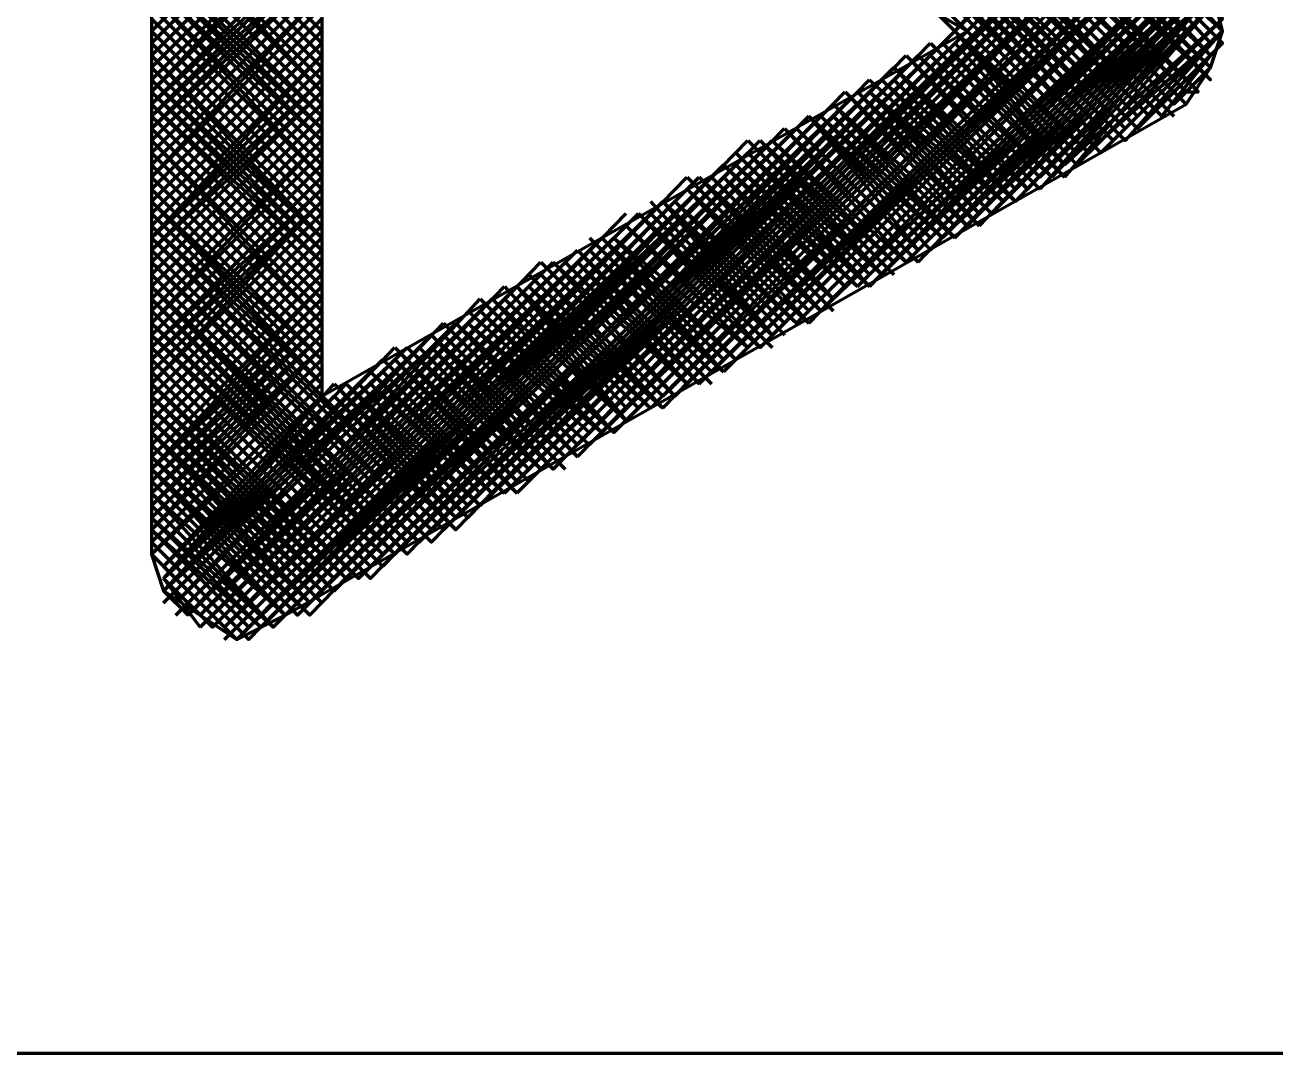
# Model space of a CAD drawing. Header units: inches. Extents: x 19 to 378, y -1 to 556.
# Drawn here: x 183.07 to 194.48, y 314.44 to 323.83 of the extents above; entities that cross this region are included whole.
import ezdxf

# ---------------------------------------------------------------- set-up
doc = ezdxf.new("R2010")
doc.units = ezdxf.units.IN
doc.layers.add('P', color=250, linetype='CONTINUOUS', lineweight=100)

msp = doc.modelspace()

# ---------------------------------------------------------------- linework, layer by layer
at = {"layer": 'P', "color": 0, "linetype": 'CONTINUOUS'}
for points in [[(168.222, 314.444), (205.889, 314.444), (205.889, 333.111), (168.222, 333.111), (168.222, 314.444)], [(184.222, 328.556), (184.222, 319)], [(187.222, 328.111), (191.556, 323.778)], [(187.333, 328), (191.556, 323.778)], [(187.444, 328), (192.778, 322.667)], [(187.667, 327.889), (192.889, 322.778), (187.556, 328)], [(187.556, 328), (192.889, 322.667), (187.556, 328)], [(187.778, 327.889), (192.889, 322.778)], [(187.778, 327.778), (192.889, 322.778), (187.778, 327.778)], [(188, 327.778), (192.889, 322.778), (187.889, 327.778)], [(188.111, 327.667), (193, 322.778), (188.111, 327.667), (193, 322.778)], [(188.333, 327.556), (193, 322.778), (188.222, 327.556)], [(188.444, 327.444), (193.111, 322.778), (188.333, 327.556)], [(188.333, 327.556), (193.111, 322.778)], [(193.111, 322.889), (188.556, 327.333), (193.111, 322.778), (188.556, 327.444)], [(188.778, 327.222), (193.111, 322.889), (188.667, 327.333)], [(185.778, 320.444), (191.667, 323.778), (185.778, 327.222), (185.778, 320.444)], [(188.889, 327.222), (193.222, 322.889)], [(188.889, 327.222), (193.111, 322.889), (188.889, 327.222)], [(189.111, 327.111), (193.222, 322.889), (189, 327.111)], [(189.111, 327), (193.222, 323), (189.111, 327)], [(189.333, 327), (193.333, 323), (189.222, 327)], [(189.444, 326.889), (193.333, 323), (189.444, 327)], [(189.556, 326.778), (193.444, 323), (189.444, 326.889)], [(189.667, 326.778), (193.444, 323)], [(189.667, 326.667), (193.444, 323), (189.667, 326.667)], [(189.778, 326.667), (193.444, 323)], [(189.889, 326.667), (193.444, 323), (189.889, 326.667)], [(190, 326.556), (193.444, 323), (189.889, 326.556)], [(190.111, 326.444), (193.556, 323)], [(190.333, 326.333), (193.556, 323.111), (190.222, 326.444)], [(190.222, 326.444), (193.556, 323.111), (190.222, 326.444)], [(190.444, 326.333), (193.667, 323.111), (190.444, 326.333)], [(190.556, 326.222), (193.667, 323.111), (190.444, 326.222)], [(190.778, 326.111), (193.667, 323.222), (190.667, 326.222), (193.667, 323.222)], [(190.889, 326), (193.667, 323.222), (190.778, 326.111)], [(191, 326), (193.667, 323.222), (191, 326)], [(191.111, 325.889), (193.778, 323.222), (191, 325.889)], [(191.222, 325.889), (193.778, 323.222), (191.222, 325.889)], [(191.333, 325.778), (193.778, 323.222), (191.222, 325.778)], [(191.556, 325.667), (193.889, 323.333), (191.444, 325.667), (193.889, 323.333)], [(191.667, 325.667), (193.889, 323.333), (191.556, 325.667)], [(191.778, 325.444), (193.889, 323.444), (191.778, 325.556), (193.889, 323.444)], [(192.111, 325.333), (193.889, 323.556), (192, 325.333), (193.889, 323.444), (191.889, 325.444)], [(184.222, 325.333), (185.778, 323.778)], [(184.222, 325.333), (185.778, 323.778)], [(184.222, 325.333), (185.778, 323.778)], [(184.222, 325.333), (185.778, 323.778)], [(184.222, 325.333), (185.778, 323.778)], [(184.222, 325.333), (185.778, 323.778)], [(184.222, 323.778), (185.778, 325.333)], [(184.222, 323.778), (185.778, 325.333)], [(184.222, 323.778), (185.778, 325.333)], [(184.222, 323.778), (185.778, 325.333)], [(184.222, 323.778), (185.778, 325.333)], [(184.222, 323.778), (185.778, 325.333)], [(192.222, 325.333), (193.889, 323.556), (192.111, 325.333)], [(184.222, 325.222), (185.778, 323.667)], [(184.222, 325.222), (185.778, 323.667)], [(184.222, 325.222), (185.778, 323.667)], [(184.222, 323.667), (185.778, 325.222)], [(184.222, 323.667), (185.778, 325.222)], [(184.222, 323.667), (185.778, 325.222)], [(192.333, 325.222), (193.889, 323.556), (192.333, 325.222)], [(184.222, 325.111), (185.778, 323.556)], [(184.222, 325.111), (185.778, 323.556)], [(184.222, 325.111), (185.778, 323.556)], [(184.222, 325.111), (185.778, 323.556)], [(184.222, 325.111), (185.778, 323.556)], [(184.222, 325.111), (185.778, 323.556)], [(184.222, 323.556), (185.778, 325.111)], [(184.222, 323.556), (185.778, 325.111)], [(184.222, 323.556), (185.778, 325.111)], [(184.222, 323.556), (185.778, 325.111)], [(184.222, 323.556), (185.778, 325.111)], [(184.222, 323.556), (185.778, 325.111)], [(192.444, 325.111), (193.889, 323.556), (192.333, 325.111)], [(192.667, 325), (194, 323.667), (192.556, 325.111)], [(192.556, 325.111), (193.889, 323.667), (192.556, 325.111)], [(184.222, 325), (185.778, 323.444)], [(184.222, 325), (185.778, 323.444)], [(184.222, 325), (185.778, 323.444)], [(184.222, 323.444), (185.778, 325)], [(184.222, 323.444), (185.778, 325)], [(184.222, 323.444), (185.778, 325)], [(191.556, 323.778), (192.667, 325)], [(191.556, 323.778), (192.667, 325)], [(191.556, 323.778), (192.778, 325)], [(191.556, 323.778), (192.778, 325)], [(191.556, 323.778), (192.778, 325)], [(192.778, 325), (194, 323.778)], [(184.222, 324.889), (185.778, 323.333)], [(184.222, 324.889), (185.778, 323.333)], [(184.222, 324.889), (185.778, 323.333)], [(184.222, 324.889), (185.778, 323.222)], [(184.222, 324.889), (185.778, 323.222)], [(184.222, 324.889), (185.778, 323.222)], [(184.222, 323.333), (185.778, 324.889)], [(184.222, 323.333), (185.778, 324.889)], [(184.222, 323.333), (185.778, 324.889)], [(184.222, 323.222), (185.778, 324.889)], [(184.222, 323.222), (185.778, 324.889)], [(184.222, 323.222), (185.778, 324.889)], [(191.667, 323.778), (192.778, 324.889), (187.444, 319.556)], [(187.444, 319.556), (192.889, 324.889), (187.556, 319.556)], [(187.556, 319.667), (192.889, 324.889), (187.667, 319.667)], [(187.667, 319.778), (192.889, 324.889)], [(187.778, 319.778), (192.889, 324.889)], [(187.778, 319.778), (192.889, 324.889), (187.889, 319.778), (192.889, 324.889), (188, 319.889)], [(188.111, 319.889), (193, 324.889), (188.111, 320)], [(188.222, 320), (193, 324.889), (188.222, 320.111)], [(192.889, 324.889), (194, 323.778), (192.778, 324.889)], [(192.889, 324.889), (194, 323.778)], [(193.111, 324.778), (194, 323.889), (193.111, 324.778), (194, 323.778), (193, 324.889)], [(184.222, 324.778), (185.778, 323.222)], [(184.222, 324.778), (185.778, 323.222)], [(184.222, 324.778), (185.778, 323.222)], [(184.222, 323.222), (185.778, 324.778)], [(184.222, 323.222), (185.778, 324.778)], [(184.222, 323.222), (185.778, 324.778)], [(188.333, 320.111), (193, 324.778)], [(188.333, 320.111), (193.111, 324.778), (188.444, 320.111), (193.111, 324.778), (188.556, 320.222)], [(188.556, 320.222), (193.111, 324.778), (188.667, 320.333), (193.111, 324.778), (188.778, 320.333)], [(184.222, 324.667), (185.778, 323.111)], [(184.222, 324.667), (185.778, 323.111)], [(184.222, 324.667), (185.778, 323.111)], [(184.222, 323.111), (185.778, 324.667)], [(184.222, 323.111), (185.778, 324.667)], [(184.222, 323.111), (185.778, 324.667)], [(188.889, 320.333), (193.111, 324.667)], [(188.889, 320.444), (193.222, 324.667), (189, 320.444), (193.222, 324.667), (189.111, 320.556)], [(189.111, 320.556), (193.222, 324.667)], [(189.222, 320.556), (193.333, 324.667), (189.222, 320.556)], [(184.222, 324.556), (185.778, 323)], [(184.222, 324.556), (185.778, 323)], [(184.222, 324.556), (185.778, 323)], [(184.222, 324.556), (185.778, 323)], [(184.222, 324.556), (185.778, 323)], [(184.222, 324.556), (185.778, 323)], [(184.222, 323.111), (185.778, 324.556)], [(184.222, 323), (185.778, 324.556)], [(184.222, 323), (185.778, 324.556)], [(184.222, 323), (185.778, 324.556)], [(184.222, 323), (185.778, 324.556)], [(184.222, 323), (185.778, 324.556)], [(189.333, 320.667), (193.333, 324.556), (189.444, 320.667)], [(193.333, 324.556), (189.444, 320.778), (193.444, 324.556), (189.556, 320.778)], [(189.667, 320.889), (193.444, 324.556), (189.667, 320.889)], [(193.444, 324.556), (189.778, 320.889), (193.444, 324.556)], [(189.889, 321), (193.444, 324.556), (189.889, 321)], [(190, 321.111), (193.444, 324.556), (190, 321.111)], [(190.111, 321.111), (193.556, 324.556), (190.222, 321.111)], [(190.222, 321.111), (193.556, 324.556), (190.333, 321.222), (193.667, 324.444), (190.444, 321.333)], [(184.222, 324.444), (185.778, 323)], [(184.222, 324.444), (185.778, 322.889)], [(184.222, 324.444), (185.778, 322.889)], [(184.222, 323), (185.778, 324.444)], [(184.222, 322.889), (185.778, 324.444)], [(184.222, 322.889), (185.778, 324.444)], [(190.444, 321.333), (193.667, 324.444), (190.556, 321.444), (193.667, 324.444)], [(190.667, 321.444), (193.667, 324.444), (190.778, 321.444)], [(190.778, 321.444), (193.667, 324.444)], [(193.667, 323.111), (193.889, 323.444), (194, 323.778), (193.889, 324.222), (193.667, 324.444)], [(184.222, 324.333), (185.778, 322.889)], [(184.222, 324.333), (185.778, 322.778)], [(184.222, 324.333), (185.778, 322.778)], [(184.222, 324.333), (185.778, 322.778)], [(184.222, 324.333), (185.778, 322.778)], [(184.222, 324.333), (185.778, 322.778)], [(184.222, 322.889), (185.778, 324.333)], [(184.222, 322.778), (185.778, 324.333)], [(184.222, 322.778), (185.778, 324.333)], [(184.222, 322.778), (185.778, 324.333)], [(184.222, 322.778), (185.778, 324.333)], [(184.222, 322.778), (185.778, 324.333)], [(184.222, 322.778), (185.778, 324.333)], [(190.778, 321.556), (193.667, 324.333), (190.889, 321.556)], [(191, 321.667), (193.667, 324.333)], [(191, 321.667), (193.778, 324.333), (191.111, 321.667), (193.778, 324.333)], [(191.222, 321.667), (193.778, 324.333), (191.222, 321.778)], [(191.333, 321.778), (193.778, 324.333)], [(191.333, 321.889), (193.889, 324.333), (191.444, 321.889)], [(191.556, 321.889), (193.889, 324.333)], [(184.222, 324.222), (185.778, 322.778)], [(184.222, 324.222), (185.778, 322.667)], [(184.222, 324.222), (185.778, 322.667)], [(184.222, 324.222), (185.778, 322.667)], [(184.222, 322.667), (185.778, 324.222)], [(184.222, 322.667), (185.778, 324.222)], [(184.222, 322.667), (185.778, 324.222)], [(191.556, 321.889), (193.889, 324.222), (191.556, 322)], [(191.667, 322), (193.889, 324.222), (191.778, 322)], [(191.778, 322.111), (193.889, 324.222)], [(184.222, 324.111), (185.778, 322.556)], [(184.222, 324.111), (185.778, 322.556)], [(184.222, 324.111), (185.778, 322.556)], [(184.222, 324.111), (185.778, 322.444)], [(184.222, 324.111), (185.778, 322.444)], [(184.222, 324.111), (185.778, 322.444)], [(184.222, 322.556), (185.778, 324.111)], [(184.222, 322.556), (185.778, 324.111)], [(184.222, 322.556), (185.778, 324.111)], [(184.222, 322.444), (185.778, 324.111)], [(184.222, 322.444), (185.778, 324.111)], [(184.222, 322.444), (185.778, 324.111)], [(191.889, 322.111), (193.889, 324.111), (191.889, 322.222)], [(192, 322.222), (193.889, 324.111), (192.111, 322.222)], [(192.111, 322.222), (193.889, 324.111), (192.111, 322.333)], [(192.222, 322.333), (193.889, 324.111), (192.333, 322.333)], [(184.222, 324), (185.778, 322.444)], [(184.222, 324), (185.778, 322.444)], [(184.222, 324), (185.778, 322.444)], [(184.222, 322.444), (185.778, 324)], [(184.222, 322.444), (185.778, 324)], [(184.222, 322.444), (185.778, 324)], [(192.333, 322.444), (193.889, 324), (192.333, 322.444)], [(192.444, 322.444), (193.889, 324), (192.556, 322.444)], [(184.222, 323.889), (185.778, 322.333)], [(184.222, 323.889), (185.778, 322.333)], [(184.222, 323.889), (185.778, 322.333)], [(184.222, 322.333), (185.778, 323.889)], [(184.222, 322.333), (185.778, 323.889)], [(184.222, 322.333), (185.778, 323.889)], [(192.556, 322.556), (194, 323.889), (192.667, 322.556)], [(192.667, 322.667), (194, 323.889), (192.778, 322.667)], [(184.222, 323.778), (185.778, 322.222)], [(184.222, 323.778), (185.778, 322.222)], [(184.222, 323.778), (185.778, 322.222)], [(184.222, 323.778), (185.778, 322.222)], [(184.222, 323.778), (185.778, 322.222)], [(184.222, 323.778), (185.778, 322.222)], [(184.222, 322.222), (185.778, 323.778)], [(184.222, 322.222), (185.778, 323.778)], [(184.222, 322.222), (185.778, 323.778)], [(184.222, 322.222), (185.778, 323.778)], [(184.222, 322.222), (185.778, 323.778)], [(184.222, 322.222), (185.778, 323.778)], [(187.222, 319.556), (191.556, 323.778)], [(187.333, 319.556), (191.556, 323.778)], [(191.556, 323.778), (192.778, 322.667)], [(191.556, 323.778), (192.778, 322.667)], [(191.556, 323.778), (192.667, 322.667)], [(191.556, 323.778), (192.667, 322.556)], [(191.556, 323.778), (192.667, 322.556)], [(191.556, 323.778), (192.667, 322.556)], [(191.556, 323.778), (192.667, 322.556)], [(191.556, 323.778), (192.556, 322.556)], [(191.667, 323.778), (192.778, 322.667)], [(191.667, 323.778), (192.778, 322.667)], [(192.889, 322.667), (194, 323.778), (192.889, 322.778), (194, 323.778)], [(193, 322.778), (194, 323.778), (193.111, 322.778)], [(193.111, 322.889), (194, 323.778)], [(184.222, 323.667), (185.778, 322.111)], [(184.222, 323.667), (185.778, 322.111)], [(184.222, 323.667), (185.778, 322.111)], [(184.222, 322.111), (185.778, 323.667)], [(184.222, 322.111), (185.778, 323.667)], [(184.222, 322.111), (185.778, 323.667)], [(187.111, 319.333), (191.333, 323.667)], [(187.111, 319.444), (191.444, 323.667)], [(187.222, 319.444), (191.556, 323.667)], [(191.333, 323.667), (192.556, 322.444)], [(191.333, 323.667), (192.556, 322.444)], [(191.333, 323.667), (192.556, 322.444)], [(191.444, 323.667), (192.556, 322.556)], [(191.444, 323.667), (192.556, 322.556)], [(191.444, 323.667), (192.556, 322.556)], [(191.444, 323.667), (192.556, 322.444)], [(191.444, 323.667), (192.556, 322.444)], [(191.556, 323.667), (192.556, 322.556)], [(193.222, 322.889), (194, 323.667)], [(193.222, 323), (193.889, 323.667)], [(184.222, 323.556), (185.778, 322)], [(184.222, 323.556), (185.778, 322)], [(184.222, 323.556), (185.778, 322)], [(184.222, 323.556), (185.778, 321.889)], [(184.222, 323.556), (185.778, 321.889)], [(184.222, 323.556), (185.778, 321.889)], [(184.222, 322), (185.778, 323.556)], [(184.222, 322), (185.778, 323.556)], [(184.222, 322), (185.778, 323.556)], [(184.222, 321.889), (185.778, 323.556)], [(184.222, 321.889), (185.778, 323.556)], [(184.222, 321.889), (185.778, 323.556)], [(186.889, 319.222), (191.111, 323.556)], [(186.889, 319.222), (191.222, 323.556)], [(187, 319.222), (191.222, 323.556)], [(187, 319.333), (191.222, 323.556)], [(191.111, 323.556), (192.333, 322.333)], [(191.111, 323.556), (192.333, 322.333)], [(191.111, 323.556), (192.222, 322.333)], [(191.111, 323.556), (192.222, 322.333)], [(191.222, 323.556), (192.444, 322.444)], [(191.222, 323.556), (192.444, 322.444)], [(191.222, 323.556), (192.444, 322.444)], [(191.222, 323.556), (192.333, 322.444)], [(191.222, 323.556), (192.333, 322.444)], [(191.222, 323.556), (192.333, 322.444)], [(191.222, 323.556), (192.333, 322.444)], [(191.222, 323.556), (192.333, 322.444)], [(191.222, 323.556), (192.333, 322.444)], [(191.222, 323.556), (192.333, 322.444)], [(191.333, 323.556), (192.444, 322.444)], [(191.333, 323.556), (192.444, 322.444)], [(193.333, 323), (193.889, 323.556), (193.444, 323)], [(193.444, 323), (193.889, 323.556), (193.444, 323)], [(184.222, 323.444), (185.778, 321.889)], [(184.222, 323.444), (185.778, 321.889)], [(184.222, 323.444), (185.778, 321.889)], [(184.222, 321.889), (185.778, 323.444)], [(184.222, 321.889), (185.778, 323.444)], [(184.222, 321.889), (185.778, 323.444)], [(186.778, 319.111), (191, 323.444)], [(186.778, 319.222), (191, 323.444)], [(191, 323.444), (192.222, 322.333)], [(191, 323.444), (192.222, 322.333)], [(191, 323.444), (192.222, 322.333)], [(191, 323.444), (192.111, 322.333)], [(191, 323.444), (192.111, 322.222)], [(191, 323.444), (192.111, 322.222)], [(191, 323.444), (192.111, 322.222)], [(191, 323.444), (192.111, 322.222)], [(191, 323.444), (192.111, 322.222)], [(193.556, 323.111), (193.889, 323.444)], [(193.667, 323.111), (193.889, 323.444)], [(184.222, 323.333), (185.778, 321.889)], [(184.222, 323.333), (185.778, 321.778)], [(184.222, 323.333), (185.778, 321.778)], [(184.222, 321.889), (185.778, 323.333)], [(184.222, 321.778), (185.778, 323.333)], [(184.222, 321.778), (185.778, 323.333)], [(186.556, 319), (190.778, 323.333)], [(186.667, 319.111), (190.889, 323.333)], [(186.667, 319.111), (191, 323.333)], [(190.778, 323.333), (192, 322.222)], [(190.778, 323.333), (192, 322.222)], [(190.889, 323.333), (192.111, 322.222)], [(190.889, 323.333), (192.111, 322.222)], [(190.889, 323.333), (192.111, 322.222)], [(190.889, 323.333), (192, 322.222)], [(190.889, 323.333), (192, 322.222)], [(191, 323.333), (192.111, 322.222)], [(184.222, 323.222), (185.778, 321.778)], [(184.222, 323.222), (185.778, 321.667)], [(184.222, 323.222), (185.778, 321.667)], [(184.222, 323.222), (185.778, 321.667)], [(184.222, 323.222), (185.778, 321.667)], [(184.222, 323.222), (185.778, 321.667)], [(184.222, 321.778), (185.778, 323.222)], [(184.222, 321.667), (185.778, 323.222)], [(184.222, 321.667), (185.778, 323.222)], [(184.222, 321.667), (185.778, 323.222)], [(184.222, 321.667), (185.778, 323.222)], [(184.222, 321.667), (185.778, 323.222)], [(184.222, 321.667), (185.778, 323.222)], [(186.333, 318.889), (190.556, 323.222)], [(186.333, 319), (190.667, 323.222)], [(186.444, 319), (190.778, 323.222)], [(186.444, 319), (190.778, 323.222)], [(190.556, 323.222), (191.778, 322)], [(190.556, 323.222), (191.778, 322)], [(190.556, 323.222), (191.667, 322)], [(190.556, 323.222), (191.667, 322)], [(190.667, 323.222), (191.778, 322.111)], [(190.667, 323.222), (191.778, 322.111)], [(190.667, 323.222), (191.778, 322.111)], [(190.667, 323.222), (191.778, 322.111)], [(190.667, 323.222), (191.778, 322)], [(190.778, 323.222), (192, 322.222)], [(190.778, 323.222), (191.889, 322.222)], [(190.778, 323.222), (191.889, 322.222)], [(190.778, 323.222), (191.889, 322.222)], [(190.778, 323.222), (191.889, 322.111)], [(190.778, 323.222), (191.889, 322.111)], [(190.778, 323.222), (191.778, 322.111)], [(190.778, 323.222), (191.778, 322.111)], [(193.667, 323.222), (193.778, 323.222)], [(184.222, 323.111), (185.778, 321.667)], [(184.222, 323.111), (185.778, 321.556)], [(184.222, 323.111), (185.778, 321.556)], [(184.222, 323.111), (185.778, 321.556)], [(184.222, 321.556), (185.778, 323.111)], [(184.222, 321.556), (185.778, 323.111)], [(184.222, 321.556), (185.778, 323.111)], [(185.444, 318.444), (193.667, 323.111)], [(186.222, 318.778), (190.444, 323.111)], [(186.222, 318.889), (190.444, 323.111)], [(190.444, 323.111), (191.667, 322)], [(190.444, 323.111), (191.667, 322)], [(190.444, 323.111), (191.667, 322)], [(190.444, 323.111), (191.556, 322)], [(190.444, 323.111), (191.556, 321.889)], [(190.444, 323.111), (191.556, 321.889)], [(190.444, 323.111), (191.556, 321.889)], [(190.444, 323.111), (191.556, 321.889)], [(184.222, 323), (185.778, 321.444)], [(184.222, 323), (185.778, 321.444)], [(184.222, 323), (185.778, 321.444)], [(184.222, 323), (185.778, 321.444)], [(184.222, 323), (185.778, 321.444)], [(184.222, 323), (185.778, 321.444)], [(184.222, 321.444), (185.778, 323)], [(184.222, 321.444), (185.778, 323)], [(184.222, 321.444), (185.778, 323)], [(184.222, 321.444), (185.778, 323)], [(184.222, 321.444), (185.778, 323)], [(184.222, 321.444), (185.778, 323)], [(185.889, 318.667), (190.222, 323)], [(185.889, 318.778), (190.222, 323)], [(186, 318.778), (190.222, 323)], [(186.111, 318.778), (190.333, 323)], [(186.111, 318.778), (190.444, 323)], [(190.222, 323), (191.444, 321.889)], [(190.222, 323), (191.444, 321.889)], [(190.222, 323), (191.444, 321.889)], [(190.222, 323), (191.333, 321.889)], [(190.222, 323), (191.333, 321.889)], [(190.222, 323), (191.333, 321.778)], [(190.222, 323), (191.333, 321.778)], [(190.222, 323), (191.222, 321.778)], [(190.222, 323), (191.222, 321.778)], [(190.222, 323), (191.222, 321.778)], [(190.333, 323), (191.556, 321.889)], [(190.333, 323), (191.556, 321.889)], [(190.333, 323), (191.556, 321.889)], [(190.333, 323), (191.444, 321.889)], [(190.333, 323), (191.444, 321.889)], [(190.444, 323), (191.556, 321.889)], [(190.444, 323), (191.556, 321.889)], [(184.222, 322.889), (185.778, 321.333)], [(184.222, 322.889), (185.778, 321.333)], [(184.222, 322.889), (185.778, 321.333)], [(184.222, 321.333), (185.778, 322.889)], [(184.222, 321.333), (185.778, 322.889)], [(184.222, 321.333), (185.778, 322.889)], [(185.778, 318.556), (190, 322.889)], [(185.778, 318.667), (190.111, 322.889)], [(190, 322.889), (191.222, 321.667)], [(190, 322.889), (191.222, 321.667)], [(190, 322.889), (191.222, 321.667)], [(190, 322.889), (191.111, 321.667)], [(190, 322.889), (191.111, 321.667)], [(190.111, 322.889), (191.222, 321.778)], [(190.111, 322.889), (191.222, 321.778)], [(190.111, 322.889), (191.222, 321.778)], [(190.111, 322.889), (191.222, 321.778)], [(184.222, 322.778), (185.778, 321.222)], [(184.222, 322.778), (185.778, 321.222)], [(184.222, 322.778), (185.778, 321.222)], [(184.222, 322.778), (185.778, 321.111)], [(184.222, 322.778), (185.778, 321.111)], [(184.222, 322.778), (185.778, 321.111)], [(184.222, 321.222), (185.778, 322.778)], [(184.222, 321.222), (185.778, 322.778)], [(184.222, 321.222), (185.778, 322.778)], [(184.222, 321.111), (185.778, 322.778)], [(184.222, 321.111), (185.778, 322.778)], [(184.222, 321.111), (185.778, 322.778)], [(185.444, 318.444), (189.667, 322.778)], [(185.556, 318.444), (189.778, 322.778)], [(185.556, 318.444), (189.889, 322.778)], [(185.667, 318.444), (189.889, 322.778)], [(185.667, 318.556), (189.889, 322.778)], [(189.667, 322.778), (190.889, 321.556)], [(189.778, 322.778), (191, 321.667)], [(189.778, 322.778), (191, 321.667)], [(189.778, 322.778), (191, 321.556)], [(189.778, 322.778), (190.889, 321.556)], [(189.778, 322.778), (190.889, 321.556)], [(189.889, 322.778), (191.111, 321.667)], [(189.889, 322.778), (191.111, 321.667)], [(189.889, 322.778), (191.111, 321.667)], [(189.889, 322.778), (191, 321.667)], [(189.889, 322.778), (191, 321.667)], [(189.889, 322.778), (191, 321.667)], [(189.889, 322.778), (191, 321.667)], [(189.889, 322.778), (191, 321.667)], [(189.889, 322.778), (191, 321.667)], [(189.889, 322.778), (191, 321.667)], [(184.222, 322.667), (185.778, 321.111)], [(184.222, 322.667), (185.778, 321.111)], [(184.222, 322.667), (185.778, 321.111)], [(184.222, 321.111), (185.778, 322.667)], [(184.222, 321.111), (185.778, 322.667)], [(184.222, 321.111), (185.778, 322.667)], [(185.333, 318.333), (189.667, 322.667)], [(185.444, 318.444), (189.667, 322.667)], [(189.556, 322.667), (190.778, 321.444)], [(189.667, 322.667), (190.889, 321.556)], [(189.667, 322.667), (190.889, 321.556)], [(189.667, 322.667), (190.778, 321.556)], [(189.667, 322.667), (190.778, 321.556)], [(189.667, 322.667), (190.778, 321.444)], [(189.667, 322.667), (190.778, 321.444)], [(189.667, 322.667), (190.778, 321.444)], [(189.667, 322.667), (190.778, 321.444)], [(184.222, 322.556), (185.778, 321)], [(184.222, 322.556), (185.778, 321)], [(184.222, 322.556), (185.778, 321)], [(184.222, 321), (185.778, 322.556)], [(184.222, 321), (185.778, 322.556)], [(184.222, 321), (185.778, 322.556)], [(185.222, 318.333), (189.444, 322.556)], [(185.333, 318.333), (189.556, 322.556)], [(189.444, 322.556), (190.667, 321.444)], [(189.444, 322.556), (190.667, 321.444)], [(189.444, 322.556), (190.667, 321.444)], [(189.444, 322.556), (190.556, 321.444)], [(189.556, 322.556), (190.778, 321.444)], [(189.556, 322.556), (190.778, 321.444)], [(189.556, 322.556), (190.667, 321.444)], [(189.556, 322.556), (190.667, 321.444)], [(184.222, 322.444), (185.778, 320.889)], [(184.222, 322.444), (185.778, 320.889)], [(184.222, 322.444), (185.778, 320.889)], [(184.222, 322.444), (185.778, 320.889)], [(184.222, 322.444), (185.778, 320.889)], [(184.222, 322.444), (185.778, 320.889)], [(184.222, 320.889), (185.778, 322.444)], [(184.222, 320.889), (185.778, 322.444)], [(184.222, 320.889), (185.778, 322.444)], [(184.222, 320.889), (185.778, 322.444)], [(184.222, 320.889), (185.778, 322.444)], [(184.222, 320.889), (185.778, 322.444)], [(185.111, 318.333), (189.111, 322.444)], [(185.111, 318.333), (189.222, 322.444)], [(185.111, 318.333), (189.333, 322.444)], [(185.111, 318.333), (189.444, 322.444)], [(185.222, 318.333), (189.444, 322.444)], [(189.111, 322.444), (190.333, 321.222)], [(189.222, 322.444), (190.444, 321.333)], [(189.222, 322.444), (190.444, 321.222)], [(189.222, 322.444), (190.444, 321.222)], [(189.222, 322.444), (190.333, 321.222)], [(189.222, 322.444), (190.333, 321.222)], [(189.333, 322.444), (190.444, 321.333)], [(189.333, 322.444), (190.444, 321.333)], [(189.333, 322.444), (190.444, 321.333)], [(189.333, 322.444), (190.444, 321.333)], [(189.333, 322.444), (190.444, 321.333)], [(189.444, 322.444), (190.556, 321.444)], [(189.444, 322.444), (190.556, 321.444)], [(189.444, 322.444), (190.556, 321.444)], [(189.444, 322.444), (190.556, 321.444)], [(189.444, 322.444), (190.444, 321.333)], [(189.444, 322.444), (190.444, 321.333)], [(184.222, 322.333), (185.778, 320.778)], [(184.222, 322.333), (185.778, 320.778)], [(184.222, 322.333), (185.778, 320.778)], [(184.222, 320.889), (185.778, 322.333)], [(184.222, 320.778), (185.778, 322.333)], [(184.222, 320.778), (185.778, 322.333)], [(185.111, 318.222), (189.111, 322.333)], [(185.111, 318.222), (189.111, 322.333)], [(189.111, 322.333), (190.333, 321.222)], [(189.111, 322.333), (190.222, 321.222)], [(189.111, 322.333), (190.222, 321.222)], [(189.111, 322.333), (190.222, 321.111)], [(189.111, 322.333), (190.222, 321.111)], [(189.111, 322.333), (190.222, 321.111)], [(189.111, 322.333), (190.222, 321.111)], [(189.111, 322.333), (190.222, 321.111)], [(184.222, 322.222), (185.778, 320.778)], [(184.222, 322.222), (185.778, 320.667)], [(184.222, 322.222), (185.778, 320.667)], [(184.222, 322.222), (185.778, 320.667)], [(184.222, 322.222), (185.778, 320.556)], [(184.222, 322.222), (185.778, 320.556)], [(184.222, 320.778), (185.778, 322.222)], [(184.222, 320.667), (185.778, 322.222)], [(184.222, 320.667), (185.778, 322.222)], [(184.222, 320.667), (185.778, 322.222)], [(184.222, 320.556), (185.778, 322.222)], [(184.222, 320.556), (185.778, 322.222)], [(184.889, 318.222), (188.889, 322.222)], [(185, 318.222), (188.889, 322.222)], [(185, 318.222), (188.889, 322.222)], [(185, 318.222), (189, 322.222)], [(188.778, 322.222), (189.889, 321)], [(188.778, 322.222), (189.889, 321)], [(188.889, 322.222), (190.111, 321.111)], [(188.889, 322.222), (190.111, 321.111)], [(188.889, 322.222), (190.111, 321.111)], [(188.889, 322.222), (190, 321.111)], [(188.889, 322.222), (190, 321.111)], [(188.889, 322.222), (190, 321.111)], [(188.889, 322.222), (190, 321.111)], [(188.889, 322.222), (190, 321)], [(188.889, 322.222), (189.889, 321)], [(188.889, 322.222), (189.889, 321)], [(189, 322.222), (190.222, 321.111)], [(189, 322.222), (190.222, 321.111)], [(189, 322.222), (190.222, 321.111)], [(189, 322.222), (190.111, 321.111)], [(189, 322.222), (190.111, 321.111)], [(184.222, 322.111), (185.778, 320.556)], [(184.222, 322.111), (185.778, 320.556)], [(184.222, 322.111), (185.778, 320.556)], [(184.222, 320.556), (185.778, 322.111)], [(184.222, 320.556), (185.778, 322.111)], [(184.222, 320.556), (185.778, 322.111)], [(184.222, 320.556), (185.778, 322.111)], [(184.889, 318.333), (188.556, 322.111)], [(184.889, 318.333), (188.667, 322.111)], [(184.889, 318.333), (188.778, 322.111)], [(188.667, 322.111), (189.889, 321)], [(188.667, 322.111), (189.889, 320.889)], [(188.667, 322.111), (189.778, 320.889)], [(188.667, 322.111), (189.778, 320.889)], [(188.667, 322.111), (189.778, 320.889)], [(188.778, 322.111), (189.889, 321)], [(188.778, 322.111), (189.889, 321)], [(188.778, 322.111), (189.889, 321)], [(184.222, 322), (185.778, 320.556)], [(184.222, 322), (185.778, 320.444)], [(184.222, 322), (185.778, 320.444), (187, 319.222), (184.222, 322)], [(184.222, 320.444), (185.778, 322)], [(184.222, 320.444), (185.778, 322)], [(184.222, 320.444), (185.778, 322)], [(184.889, 318.333), (188.556, 322)], [(184.889, 318.333), (188.556, 322)], [(188.556, 322), (189.778, 320.889)], [(188.556, 322), (189.778, 320.889)], [(188.556, 322), (189.667, 320.889)], [(188.556, 322), (189.667, 320.889)], [(188.556, 322), (189.667, 320.889)], [(188.556, 322), (189.667, 320.889)], [(188.556, 322), (189.667, 320.889)], [(188.556, 322), (189.667, 320.889)], [(188.556, 322), (189.667, 320.889)], [(187, 319.222), (184.222, 321.889), (186.889, 319.222), (184.222, 321.889)], [(186.889, 319.222), (184.222, 321.889), (186.889, 319.222), (184.222, 321.889)], [(184.222, 320.333), (185.778, 321.889)], [(184.222, 320.333), (185.778, 321.889)], [(184.222, 320.333), (185.778, 321.889)], [(184.222, 320.333), (185.778, 321.889)], [(184.222, 320.333), (185.778, 321.889)], [(184.222, 320.333), (185.778, 321.889)], [(184.222, 321.778), (186.778, 319.222), (184.222, 321.778), (186.778, 319.222), (184.222, 321.667), (186.778, 319.222), (184.222, 321.667)], [(184.222, 320.222), (185.778, 321.778)], [(184.222, 320.222), (185.778, 321.778)], [(184.222, 320.222), (185.778, 321.778)], [(184.667, 318.333), (188.111, 321.778)], [(184.667, 318.333), (188.111, 321.778)], [(184.778, 318.333), (188.333, 321.889)], [(184.778, 318.333), (188.333, 321.889)], [(184.778, 318.333), (188.333, 321.889)], [(184.778, 318.333), (188.222, 321.778)], [(184.889, 318.333), (188.444, 321.889)], [(188.111, 321.778), (189.333, 320.556)], [(188.111, 321.778), (189.333, 320.556)], [(188.111, 321.778), (189.222, 320.556)], [(188.111, 321.778), (189.222, 320.556)], [(188.111, 321.778), (189.222, 320.556)], [(188.222, 321.889), (189.444, 320.667)], [(188.222, 321.889), (189.444, 320.667)], [(188.222, 321.778), (189.444, 320.667)], [(188.222, 321.778), (189.333, 320.667)], [(188.222, 321.778), (189.333, 320.667)], [(188.333, 321.889), (189.556, 320.778)], [(188.333, 321.889), (189.556, 320.778)], [(188.333, 321.889), (189.556, 320.778)], [(188.333, 321.889), (189.444, 320.778)], [(188.333, 321.889), (189.444, 320.778)], [(188.333, 321.889), (189.444, 320.778)], [(188.333, 321.889), (189.444, 320.778)], [(188.333, 321.889), (189.444, 320.667)], [(188.333, 321.889), (189.444, 320.667)], [(188.333, 321.889), (189.444, 320.667)], [(188.444, 321.889), (189.667, 320.889)], [(188.444, 321.889), (189.667, 320.889)], [(188.444, 321.889), (189.667, 320.889)], [(188.444, 321.889), (189.556, 320.778)], [(188.444, 321.889), (189.556, 320.778)], [(186.778, 319.222), (184.222, 321.667), (186.778, 319.111), (184.222, 321.667)], [(184.222, 320.111), (185.778, 321.667)], [(184.222, 320.111), (185.778, 321.667)], [(184.222, 320.111), (185.778, 321.667)], [(184.222, 320.111), (185.778, 321.667)], [(184.222, 320.111), (185.778, 321.667)], [(184.222, 320.111), (185.778, 321.667)], [(184.667, 318.444), (187.778, 321.667)], [(184.667, 318.444), (187.889, 321.667)], [(184.667, 318.444), (188, 321.667)], [(184.667, 318.333), (188.111, 321.667)], [(187.778, 321.667), (189, 320.444)], [(187.778, 321.667), (189, 320.444)], [(187.778, 321.667), (189, 320.444)], [(187.889, 321.667), (189.111, 320.556)], [(187.889, 321.667), (189.111, 320.556)], [(187.889, 321.667), (189.111, 320.556)], [(187.889, 321.667), (189, 320.444)], [(187.889, 321.667), (189, 320.444)], [(188, 321.667), (189.111, 320.556)], [(188, 321.667), (189.111, 320.556)], [(188, 321.667), (189.111, 320.556)], [(188, 321.667), (189.111, 320.556)], [(188, 321.667), (189.111, 320.556)], [(188.111, 321.667), (189.222, 320.556)], [(188.111, 321.667), (189.222, 320.556)], [(188.111, 321.667), (189.111, 320.556)], [(188.111, 321.667), (189.111, 320.556)], [(184.222, 321.556), (186.667, 319.111), (184.222, 321.556), (186.667, 319.111), (184.222, 321.444), (186.667, 319.111)], [(184.222, 320), (185.778, 321.556)], [(184.222, 320), (185.778, 321.556)], [(184.222, 320), (185.778, 321.556)], [(184.667, 318.444), (187.778, 321.556)], [(184.667, 318.444), (187.778, 321.556)], [(187.667, 321.556), (188.889, 320.333)], [(187.778, 321.556), (188.889, 320.444)], [(187.778, 321.556), (188.889, 320.444)], [(187.778, 321.556), (188.889, 320.444)], [(187.778, 321.556), (188.889, 320.333)], [(187.778, 321.556), (188.889, 320.333)], [(187.778, 321.556), (188.889, 320.333)], [(187.778, 321.556), (188.889, 320.333)], [(184.222, 321.444), (186.556, 319.111)], [(184.222, 321.444), (186.556, 319), (184.222, 321.444), (186.556, 319), (184.222, 321.333), (186.444, 319), (184.222, 321.333)], [(184.222, 319.889), (185.778, 321.444)], [(184.222, 319.889), (185.778, 321.444)], [(184.222, 319.889), (185.778, 321.444)], [(184.222, 319.778), (185.778, 321.444)], [(184.222, 319.778), (185.778, 321.444)], [(184.222, 319.778), (185.778, 321.444)], [(184.556, 318.444), (187.444, 321.444)], [(184.556, 318.444), (187.556, 321.444)], [(184.556, 318.444), (187.556, 321.444)], [(184.667, 318.444), (187.556, 321.444)], [(184.667, 318.444), (187.667, 321.444)], [(187.444, 321.444), (188.556, 320.222)], [(187.444, 321.444), (188.556, 320.222)], [(187.444, 321.444), (188.556, 320.222)], [(187.444, 321.444), (188.556, 320.222)], [(187.556, 321.444), (188.778, 320.333)], [(187.556, 321.444), (188.778, 320.333)], [(187.556, 321.444), (188.667, 320.333)], [(187.556, 321.444), (188.667, 320.333)], [(187.556, 321.444), (188.667, 320.333)], [(187.556, 321.444), (188.667, 320.333)], [(187.556, 321.444), (188.667, 320.333)], [(187.556, 321.444), (188.556, 320.333)], [(187.556, 321.444), (188.556, 320.222)], [(187.667, 321.444), (188.889, 320.333)], [(187.667, 321.444), (188.778, 320.333)], [(187.667, 321.444), (188.778, 320.333)], [(187.667, 321.444), (188.778, 320.333)], [(184.222, 319.778), (185.778, 321.333)], [(184.222, 319.778), (185.778, 321.333)], [(184.222, 319.778), (185.778, 321.333)], [(184.556, 318.444), (187.222, 321.333)], [(184.556, 318.444), (187.333, 321.333)], [(187.222, 321.333), (188.444, 320.111)], [(187.222, 321.333), (188.444, 320.111)], [(187.333, 321.333), (188.556, 320.222)], [(187.333, 321.333), (188.556, 320.222)], [(187.333, 321.333), (188.556, 320.222)], [(187.333, 321.333), (188.444, 320.111)], [(187.333, 321.333), (188.444, 320.111)], [(187.444, 321.333), (188.556, 320.222)], [(184.222, 321.222), (186.444, 319), (184.222, 321.222), (186.444, 319)], [(184.222, 319.778), (185.778, 321.222)], [(184.222, 319.667), (185.778, 321.222)], [(184.222, 319.667), (185.778, 321.222)], [(184.444, 318.444), (187.222, 321.222)], [(184.444, 318.444), (187.222, 321.222)], [(187.111, 321.222), (188.333, 320.111)], [(187.222, 321.222), (188.444, 320.111)], [(187.222, 321.222), (188.333, 320.111)], [(187.222, 321.222), (188.333, 320.111)], [(187.222, 321.222), (188.333, 320.111)], [(187.222, 321.222), (188.333, 320.111)], [(187.222, 321.222), (188.333, 320.111)], [(187.222, 321.222), (188.333, 320.111)], [(187.222, 321.222), (188.333, 320.111)], [(184.222, 321.111), (186.444, 319), (184.222, 321.111), (186.444, 319), (184.222, 321.111), (186.444, 319)], [(184.222, 321.111), (186.333, 319), (184.222, 321), (186.333, 319)], [(184.222, 319.667), (185.778, 321.111)], [(184.222, 319.556), (185.778, 321.111)], [(184.222, 319.556), (185.778, 321.111)], [(184.222, 319.556), (185.778, 321.111)], [(184.222, 319.556), (185.778, 321.111)], [(184.222, 319.556), (185.778, 321.111)], [(184.444, 318.556), (186.889, 321.111)], [(184.444, 318.556), (187, 321.111)], [(184.444, 318.556), (187, 321.111)], [(184.444, 318.556), (187, 321.111)], [(184.444, 318.444), (187.111, 321.111)], [(186.889, 321.111), (188.111, 319.889)], [(186.889, 321.111), (188.111, 319.889)], [(186.889, 321.111), (188.111, 319.889)], [(187, 321.111), (188.222, 320)], [(187, 321.111), (188.222, 320)], [(187, 321.111), (188.222, 320)], [(187, 321.111), (188.111, 320)], [(187, 321.111), (188.111, 320)], [(187, 321.111), (188.111, 320)], [(187, 321.111), (188.111, 320)], [(187, 321.111), (188.111, 320)], [(187, 321.111), (188.111, 320)], [(187, 321.111), (188.111, 319.889)], [(187.111, 321.111), (188.333, 320.111)], [(187.111, 321.111), (188.222, 320.111)], [(187.111, 321.111), (188.222, 320.111)], [(184.222, 321), (186.333, 318.889)], [(184.222, 319.556), (185.778, 321)], [(184.222, 319.444), (185.778, 321)], [(184.222, 319.444), (185.778, 321)], [(184.333, 318.556), (186.778, 321)], [(184.333, 318.556), (186.778, 321)], [(186.778, 321), (188, 319.889)], [(186.778, 321), (188, 319.889)], [(186.778, 321), (188, 319.778)], [(186.778, 321), (187.889, 319.778)], [(186.778, 321), (187.889, 319.778)], [(186.778, 321), (187.889, 319.778)], [(186.778, 321), (187.889, 319.778)], [(186.889, 321), (188, 319.889)], [(186.889, 321), (188, 319.889)], [(184.222, 320.889), (186.222, 318.889), (184.222, 320.889), (186.222, 318.889), (184.222, 320.889), (186.222, 318.889)], [(184.222, 320.889), (186.222, 318.889), (184.222, 320.889)], [(184.222, 319.444), (185.778, 320.889)], [(184.222, 319.333), (185.778, 320.889)], [(184.222, 319.333), (185.778, 320.889)], [(184.222, 319.333), (185.778, 320.889)], [(184.222, 319.222), (185.778, 320.889)], [(184.222, 319.222), (185.778, 320.889)], [(184.222, 319.222), (185.778, 320.889)], [(184.333, 318.667), (186.444, 320.889)], [(184.333, 318.667), (186.556, 320.889)], [(184.333, 318.667), (186.667, 320.889)], [(184.333, 318.667), (186.778, 320.889)], [(186.444, 320.889), (187.667, 319.667)], [(186.444, 320.889), (187.667, 319.667)], [(186.444, 320.889), (187.667, 319.667)], [(186.444, 320.889), (187.556, 319.667)], [(186.444, 320.889), (187.556, 319.667)], [(186.556, 320.889), (187.778, 319.778)], [(186.556, 320.889), (187.778, 319.778)], [(186.556, 320.889), (187.667, 319.778)], [(186.556, 320.889), (187.667, 319.778)], [(186.667, 320.889), (187.778, 319.778)], [(186.667, 320.889), (187.778, 319.778)], [(186.667, 320.889), (187.778, 319.778)], [(186.667, 320.889), (187.778, 319.778)], [(186.667, 320.889), (187.778, 319.778)], [(186.778, 320.889), (187.889, 319.778)], [(186.778, 320.889), (187.778, 319.778)], [(186.778, 320.889), (187.778, 319.778)], [(184.222, 320.778), (186.222, 318.778), (184.222, 320.778), (186.222, 318.778)], [(184.222, 319.222), (185.778, 320.778)], [(184.222, 319.222), (185.778, 320.778)], [(184.222, 319.222), (185.778, 320.778)], [(184.333, 318.778), (186.333, 320.778)], [(184.333, 318.778), (186.444, 320.778)], [(184.333, 318.667), (186.444, 320.778)], [(186.333, 320.778), (187.556, 319.556)], [(186.333, 320.778), (187.556, 319.556)], [(186.333, 320.778), (187.556, 319.556)], [(186.444, 320.778), (187.556, 319.667)], [(186.444, 320.778), (187.556, 319.667)], [(186.444, 320.778), (187.556, 319.667)], [(186.444, 320.778), (187.556, 319.556)], [(186.444, 320.778), (187.556, 319.556)], [(184.222, 320.667), (186.111, 318.778), (184.222, 320.667), (186.111, 318.778), (184.222, 320.556), (186.111, 318.778)], [(184.222, 319.111), (185.778, 320.667)], [(184.222, 319.111), (185.778, 320.667)], [(184.222, 319.111), (185.778, 320.667)], [(184.333, 318.778), (186.222, 320.667)], [(184.333, 318.778), (186.222, 320.667)], [(186.222, 320.667), (187.444, 319.556)], [(186.222, 320.667), (187.444, 319.556)], [(186.222, 320.667), (187.444, 319.556)], [(186.222, 320.667), (187.333, 319.556)], [(186.222, 320.667), (187.333, 319.556)], [(186.222, 320.667), (187.333, 319.556)], [(186.333, 320.667), (187.444, 319.556)], [(186.333, 320.667), (187.444, 319.556)], [(184.222, 320.556), (186, 318.778), (184.222, 320.556), (186, 318.778), (184.222, 320.556)], [(184.222, 319), (185.778, 320.556)], [(184.222, 319), (185.778, 320.556)], [(184.222, 319), (185.778, 320.556)], [(184.222, 319), (185.778, 320.556)], [(184.222, 319), (185.778, 320.556)], [(184.222, 319), (185.778, 320.556)], [(184.333, 318.778), (185.889, 320.556)], [(184.333, 318.778), (186, 320.556)], [(184.333, 318.778), (186.111, 320.556)], [(184.333, 318.778), (186.222, 320.556)], [(185.889, 320.556), (187.111, 319.333)], [(185.889, 320.556), (187.111, 319.333)], [(185.889, 320.556), (187.111, 319.333)], [(185.889, 320.556), (187, 319.333)], [(186, 320.556), (187.222, 319.444)], [(186, 320.556), (187.222, 319.444)], [(186, 320.556), (187.222, 319.444)], [(186, 320.556), (187.111, 319.444)], [(186, 320.556), (187.111, 319.333)], [(186.111, 320.556), (187.222, 319.444)], [(186.111, 320.556), (187.222, 319.444)], [(186.111, 320.556), (187.222, 319.444)], [(186.111, 320.556), (187.222, 319.444)], [(186.222, 320.556), (187.333, 319.556)], [(186.222, 320.556), (187.222, 319.556)], [(186.222, 320.556), (187.222, 319.556)], [(186.222, 320.556), (187.222, 319.556)], [(186, 318.778), (184.222, 320.444), (185.889, 318.778), (184.222, 320.444)], [(184.222, 319), (185.778, 320.444)], [(184.333, 318.889), (185.778, 320.444)], [(184.333, 318.889), (185.778, 320.444)], [(184.333, 318.889), (185.889, 320.444)], [(184.333, 318.889), (185.889, 320.444)], [(185.889, 320.444), (187, 319.333)], [(185.889, 320.444), (187, 319.333)], [(185.889, 320.444), (187, 319.333)], [(185.889, 320.444), (187, 319.333)], [(185.889, 320.444), (187, 319.222)], [(185.889, 320.444), (187, 319.222)], [(184.222, 320.333), (185.889, 318.778), (184.222, 320.333), (185.889, 318.667)], [(184.222, 320.333), (185.889, 318.667), (184.222, 320.333), (185.889, 318.667), (184.222, 320.222), (185.889, 318.667)], [(184.222, 320.222), (185.778, 318.667), (184.222, 320.111), (185.778, 318.556), (184.222, 320.111)], [(184.222, 320.111), (185.667, 318.556), (184.222, 320.111), (185.667, 318.556), (184.222, 320), (185.667, 318.556)], [(184.222, 320), (185.667, 318.556), (184.222, 319.889), (185.667, 318.444), (184.222, 319.889)], [(185.667, 318.444), (184.222, 319.778), (185.556, 318.444), (184.222, 319.778)], [(184.222, 319.778), (185.556, 318.444), (184.222, 319.778), (185.556, 318.444)], [(184.222, 319.778), (185.444, 318.444), (184.222, 319.667), (185.444, 318.444), (184.222, 319.667)], [(185.444, 318.444), (184.222, 319.556), (185.444, 318.444), (184.222, 319.556)], [(184.222, 319.556), (185.444, 318.444), (184.222, 319.556), (185.333, 318.333), (184.222, 319.444), (185.333, 318.333), (184.222, 319.444)], [(185.333, 318.333), (184.222, 319.333), (185.222, 318.333), (184.222, 319.333)], [(184.222, 319.222), (185.222, 318.333), (184.222, 319.222), (185.111, 318.333), (184.222, 319.222), (185.111, 318.333)], [(184.222, 319.222), (185.111, 318.333)], [(184.222, 319.111), (185.111, 318.222), (184.222, 319.111), (185.111, 318.222)], [(184.222, 319), (184.333, 318.667), (184.667, 318.444), (185, 318.222), (185.444, 318.444)], [(184.222, 319), (185, 318.222), (184.222, 319), (185, 318.222)], [(184.222, 319), (184.889, 318.333), (184.222, 319), (184.889, 318.333), (184.333, 318.889), (184.889, 318.333)], [(184.333, 318.778), (184.778, 318.333), (184.333, 318.778)], [(184.333, 318.778), (184.667, 318.333)], [(184.333, 318.778), (184.667, 318.444)], [(184.333, 318.667), (184.556, 318.444)]]:
    msp.add_lwpolyline(points, dxfattribs=at)

doc.saveas('drawing.dxf')
